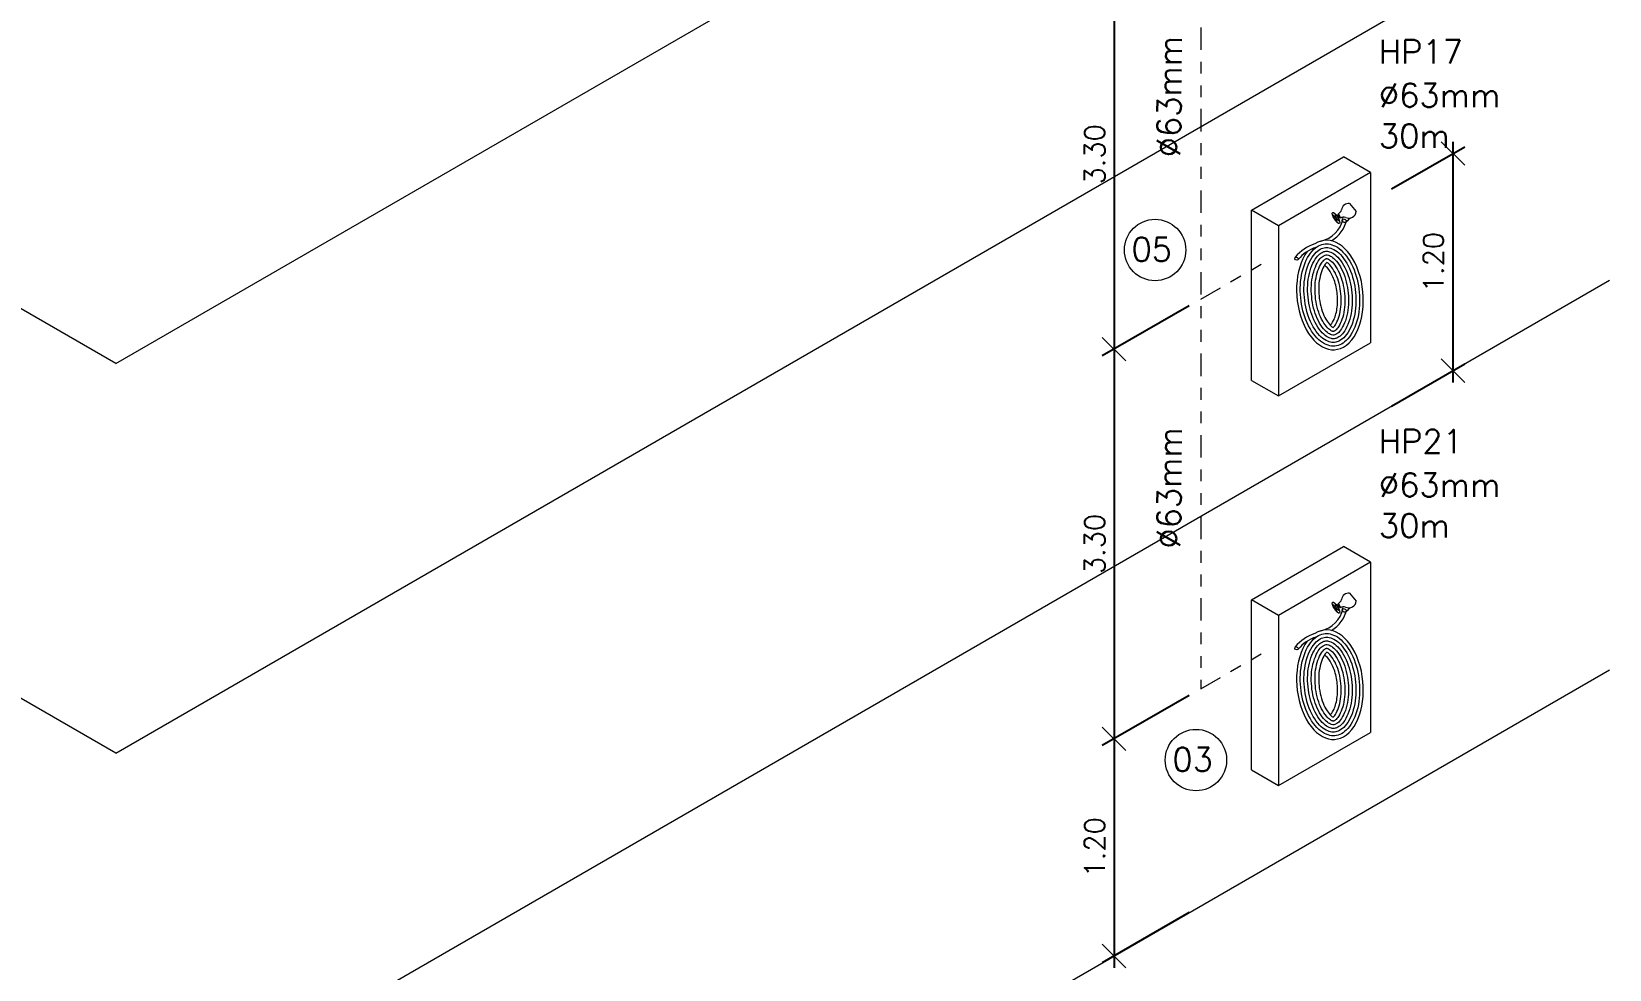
# Model space of a CAD drawing. Header units: millimetres. Extents: x 521 to 1055, y 261 to 520.
# Drawn here: x 979.89 to 993.25, y 345.68 to 353.62 of the extents above; entities that cross this region are included whole.
import ezdxf

# ---------------------------------------------------------------- set-up
doc = ezdxf.new("R2010")
doc.units = ezdxf.units.MM
doc.linetypes.add('CONTINU', pattern=[0])
doc.linetypes.add('DIVIDE2', pattern=[15.875, 6.35, -3.175, 0, -3.175, 0, -3.175])
doc.layers.add('0.1', color=8, linetype='Continuous', lineweight=13)
doc.styles.add('ROMANS', font='romans')
doc.dimstyles.new('Fares Eng - 50', dxfattribs={"dimscale": 2, "dimtxt": 0.085, "dimasz": 0.1, "dimexe": 0.05, "dimexo": 0.05, "dimgap": 0.04, "dimtad": 1, "dimzin": 4, "dimdsep": 46, "dimtxsty": 'ROMANS', "dimblk1": 'OBLIQUE', "dimblk2": 'OBLIQUE', "dimsah": 1, "dimcen": 0.05, "dimdle": 0.05, "dimclrd": 8, "dimclre": 8, "dimclrt": 8, "dimaunit": 1, "dimadec": 0, "dimazin": 0, "dimtfac": 1, "dimtix": 1, "dimtmove": 2, "dimatfit": 0, "dimldrblk": 'OPEN90', "dimfxl": 1, "dimtolj": 1, "dimtzin": 0, "dimarcsym": 0})

# ---------------------------------------------------------------- blocks, each defined once
blk = doc.blocks.new('_OBLIQUE')
at = {"color": 0, "linetype": 'ByBlock'}
blk.add_line((-0.5, -0.5), (0.5, 0.5), dxfattribs=at)
blk = doc.blocks.new('*D2259')
at = {"layer": '0.1', "color": 8, "linetype": 'CONTINU', "lineweight": -2, "transparency": 16777216}
for p, q in [((989.692, 354.602), (988.957, 354.178)), ((989.057, 354.335), (989.057, 350.835)), ((989.692, 351.302), (988.957, 350.878))]:
    blk.add_line(p, q, dxfattribs=at)
at = {"layer": 'DEFPOINTS', "color": 0, "linetype": 'CONTINU', "lineweight": -2, "transparency": 16777216}
for p in [(989.792, 354.66), (989.792, 351.36), (989.057, 350.935)]:
    blk.add_point(p, dxfattribs=at)
at = {"layer": '0.1', "color": 8, "linetype": 'CONTINU', "lineweight": -2, "transparency": 16777216, "xscale": 0.2, "yscale": 0.2, "zscale": 0.2}
for p, rotation in [((989.057, 354.235), 90), ((989.057, 350.935), 270)]:
    blk.add_blockref('_OBLIQUE', p, dxfattribs=dict(at, rotation=rotation))
at = {"layer": '0.1', "color": 8, "linetype": 'CONTINU', "lineweight": -2, "transparency": 16777216, "insert": (988.892, 352.585), "char_height": 0.17, "attachment_point": 5, "rotation": 90, "style": 'ROMANS'}
blk.add_mtext('\\A1;3.30', dxfattribs=at)
blk = doc.blocks.new('_Open90')
at = {"color": 0, "linetype": 'ByBlock', "lineweight": -2}
for p, q in [((0, 0), (-1, 0)), ((-0.5, 0.5), (0, 0)), ((0, 0), (-0.5, -0.5))]:
    blk.add_line(p, q, dxfattribs=at)
blk = doc.blocks.new('*D2260')
at = {"layer": '0.1', "color": 8, "linetype": 'CONTINU', "lineweight": -2, "transparency": 16777216}
for p, q in [((989.692, 351.302), (988.957, 350.878)), ((989.057, 351.035), (989.057, 347.535)), ((989.692, 348.002), (988.957, 347.578))]:
    blk.add_line(p, q, dxfattribs=at)
at = {"layer": 'DEFPOINTS', "color": 0, "linetype": 'CONTINU', "lineweight": -2, "transparency": 16777216}
for p in [(989.792, 351.36), (989.792, 348.06), (989.057, 347.635)]:
    blk.add_point(p, dxfattribs=at)
at = {"layer": '0.1', "color": 8, "linetype": 'CONTINU', "lineweight": -2, "transparency": 16777216, "xscale": 0.2, "yscale": 0.2, "zscale": 0.2}
for p, rotation in [((989.057, 350.935), 90), ((989.057, 347.635), 270)]:
    blk.add_blockref('_OBLIQUE', p, dxfattribs=dict(at, rotation=rotation))
at = {"layer": '0.1', "color": 8, "linetype": 'CONTINU', "lineweight": -2, "transparency": 16777216, "insert": (988.892, 349.285), "char_height": 0.17, "attachment_point": 5, "rotation": 90, "style": 'ROMANS'}
blk.add_mtext('\\A1;3.30', dxfattribs=at)
blk = doc.blocks.new('*D2261')
at = {"layer": '0.1', "color": 8, "linetype": 'CONTINU', "lineweight": -2, "transparency": 16777216}
for p, q in [((989.692, 348.002), (988.957, 347.578)), ((989.057, 347.735), (989.057, 345.696)), ((989.692, 346.163), (988.957, 345.739))]:
    blk.add_line(p, q, dxfattribs=at)
at = {"layer": 'DEFPOINTS', "color": 0, "linetype": 'CONTINU', "lineweight": -2, "transparency": 16777216}
for p in [(989.792, 348.06), (989.792, 346.22), (989.057, 345.796)]:
    blk.add_point(p, dxfattribs=at)
at = {"layer": '0.1', "color": 8, "linetype": 'CONTINU', "lineweight": -2, "transparency": 16777216, "xscale": 0.2, "yscale": 0.2, "zscale": 0.2}
for p, rotation in [((989.057, 347.635), 90), ((989.057, 345.796), 270)]:
    blk.add_blockref('_OBLIQUE', p, dxfattribs=dict(at, rotation=rotation))
at = {"layer": '0.1', "color": 8, "linetype": 'CONTINU', "lineweight": -2, "transparency": 16777216, "insert": (988.892, 346.716), "char_height": 0.17, "attachment_point": 5, "rotation": 90, "style": 'ROMANS'}
blk.add_mtext('\\A1;1.20', dxfattribs=at)
blk = doc.blocks.new('*D2262')
at = {"layer": '0.1', "color": 8, "linetype": 'CONTINU', "lineweight": -2, "transparency": 16777216}
for p, q in [((991.926, 352.692), (991.926, 350.652)), ((991.406, 352.292), (992.026, 352.649)), ((991.406, 350.452), (992.026, 350.81))]:
    blk.add_line(p, q, dxfattribs=at)
at = {"layer": 'DEFPOINTS', "color": 0, "linetype": 'CONTINU', "lineweight": -2, "transparency": 16777216}
for p in [(991.306, 352.234), (991.926, 350.752), (991.306, 350.395)]:
    blk.add_point(p, dxfattribs=at)
at = {"layer": '0.1', "color": 8, "linetype": 'CONTINU', "lineweight": -2, "transparency": 16777216, "xscale": 0.2, "yscale": 0.2, "zscale": 0.2}
for p, rotation in [((991.926, 352.592), 90), ((991.926, 350.752), 270)]:
    blk.add_blockref('_OBLIQUE', p, dxfattribs=dict(at, rotation=rotation))
at = {"layer": '0.1', "color": 8, "linetype": 'CONTINU', "lineweight": -2, "transparency": 16777216, "insert": (991.761, 351.672), "char_height": 0.17, "attachment_point": 5, "rotation": 90, "style": 'ROMANS'}
blk.add_mtext('\\A1;1.20', dxfattribs=at)

msp = doc.modelspace()

# ---------------------------------------------------------------- linework, layer by layer
at = {"layer": '0.1', "color": 254, "linetype": 'DIVIDE2', "ltscale": 0.03}
for p, q in [((989.792, 381.27964), (989.792, 348.05952)), ((989.792, 351.35952), (990.31759, 351.66297)), ((989.792, 348.05952), (990.31759, 348.36297))]:
    msp.add_line(p, q, dxfattribs=at)
at = {"layer": '0.1', "color": 8}
for p, q in [((980.60132, 350.81416), (953.04975, 366.72106)), ((980.60132, 347.51416), (953.04975, 363.42106)), ((980.60132, 350.81416), (993.25196, 358.11802)), ((980.60132, 347.51416), (993.25196, 354.81802)), ((990.21927, 352.11196), (990.99927, 352.5623)), ((991.22894, 352.4297), (990.99927, 352.5623)), ((991.22894, 352.4297), (990.44894, 351.97936)), ((991.22894, 352.4297), (991.22894, 350.98863)), ((991.05166, 352.16877), (991.10733, 352.10067)), ((990.21927, 350.6709), (990.21927, 352.11196)), ((990.44894, 351.97936), (990.21927, 352.11196)), ((990.92876, 352.05294), (990.90674, 352.07332)), ((990.93496, 352.05539), (990.93056, 352.08209)), ((990.93815, 352.03608), (990.94246, 352.01005)), ((990.94434, 352.03866), (990.96753, 352.01757)), ((990.9486, 352.05872), (990.96012, 352.06537)), ((990.95086, 352.0534), (990.96416, 352.05995)), ((990.99056, 352.07661), (990.99027, 352.07644)), ((990.44894, 351.97936), (990.44894, 350.5383)), ((980.60132, 344.21416), (993.25196, 351.51802)), ((990.21927, 348.81196), (990.99927, 349.2623)), ((991.22894, 349.1297), (990.99927, 349.2623)), ((991.22894, 349.1297), (990.44894, 348.67936)), ((991.22894, 349.1297), (991.22894, 347.68863)), ((990.21927, 347.3709), (990.21927, 348.81196)), ((990.44894, 348.67936), (990.21927, 348.81196)), ((990.93496, 348.75539), (990.93056, 348.78209)), ((991.05166, 348.86877), (991.10733, 348.80067)), ((990.44894, 348.67936), (990.44894, 347.2383)), ((990.92876, 348.75294), (990.90674, 348.77332)), ((990.93815, 348.73608), (990.94246, 348.71005)), ((990.94434, 348.73866), (990.96753, 348.71757)), ((990.9486, 348.75872), (990.96012, 348.76537)), ((990.95086, 348.7534), (990.96416, 348.75995)), ((990.99056, 348.77661), (990.99027, 348.77644)), ((980.60132, 340.91416), (993.25196, 348.21802))]:
    msp.add_line(p, q, dxfattribs=at)
for points in [[(990.21927, 350.6709), (990.44894, 350.5383), (991.22894, 350.98863)], [(990.21927, 347.3709), (990.44894, 347.2383), (991.22894, 347.68863)]]:
    msp.add_lwpolyline(points, dxfattribs=at)
at = {"layer": '0.1', "color": 8, "linetype": 'Continuous'}
for centre in [(989.4039, 351.7745), (989.75023, 347.45507)]:
    msp.add_circle(centre, 0.25988, dxfattribs=at)
at = {"layer": '0.1', "color": 8}
for centre, radius, start, end in [((991.04523, 352.1067), 0.0624, 84.083613, 172.046773), ((990.74996, 352.09485), 0.2529, 283.430662, 346.965841), ((990.74996, 352.09485), 0.2841, 301.516937, 346.965841), ((990.92348, 352.13459), 0.06296, 298.840108, 342.192501), ((990.96064, 352.06154), 0.00386, 335.764248, 97.703594), ((991.00129, 351.99014), 0.06296, 75.782358, 118.658075), ((990.978, 352.04401), 0.01657, 327.474934, 30.614343), ((991.04523, 352.1067), 0.0624, 242.85156, 354.461167), ((991.11132, 351.95071), 0.1065, 114.491805, 145.735823), ((990.85803, 351.5023), 0.33959, 107.213069, 141.647104), ((990.85803, 351.5023), 0.30839, 107.213069, 141.647104), ((990.92348, 348.83459), 0.06296, 298.840108, 342.192501), ((991.04523, 348.8067), 0.0624, 84.083613, 172.046773), ((991.04523, 348.8067), 0.0624, 242.85156, 354.461167), ((990.74996, 348.79485), 0.2529, 283.430662, 346.965841), ((990.74996, 348.79485), 0.2841, 301.516937, 346.965841), ((990.96064, 348.76154), 0.00386, 335.764248, 97.703594), ((991.00129, 348.69014), 0.06296, 75.782358, 118.658075), ((990.978, 348.74401), 0.01657, 327.474934, 30.614343), ((991.11132, 348.65071), 0.1065, 114.491805, 145.735823), ((990.85803, 348.2023), 0.33959, 107.213069, 141.647104), ((990.85803, 348.2023), 0.30839, 107.213069, 141.647104)]:
    msp.add_arc(centre, radius, start, end, dxfattribs=at)
for centre, major_axis, ratio in [((990.93655, 352.04574), (-0.02838, 0.04733), 0.2938919), ((990.93655, 352.04574), (-0.00627, 0.01045), 0.44345476), ((990.9622, 352.06237), (0.00859, -0.01716), 0.25559172), ((991.00659, 352.02265), (-0.01677, 0.01086), 0.66520438), ((990.60126, 351.7011), (-0.0116, 0.0087), 0.82211734), ((990.93655, 348.74574), (-0.02838, 0.04733), 0.2938919), ((990.93655, 348.74574), (-0.00627, 0.01045), 0.44345476), ((990.9622, 348.76237), (0.00859, -0.01716), 0.25559172), ((991.00659, 348.72265), (-0.01677, 0.01086), 0.66520438), ((990.60126, 348.4011), (-0.0116, 0.0087), 0.82211734)]:
    msp.add_ellipse(centre, major_axis=major_axis, ratio=ratio, dxfattribs=at)
for centre in [(990.885, 351.39365), (990.885, 348.09365)]:
    msp.add_ellipse(centre, major_axis=(-0.0444, 0.46329), ratio=0.60251599, start_param=0.59697698, end_param=6.59329494, dxfattribs=at)
for points, knots in [([(990.84358, 351.82588), (990.8257, 351.82417), (990.80726, 351.81891), (990.76981, 351.79887), (990.75086, 351.78399), (990.69757, 351.72393), (990.66693, 351.66123), (990.63343, 351.5183), (990.62985, 351.44358), (990.64398, 351.29618), (990.66168, 351.2235), (990.72172, 351.08953), (990.7637, 351.03379), (990.82743, 350.98495), (990.84886, 350.97393), (990.88943, 350.96137), (990.90853, 350.95971), (990.9443, 350.96314), (990.96273, 350.9684), (991.00018, 350.98843), (991.01913, 351.00332), (991.07242, 351.06337), (991.10306, 351.12607), (991.13656, 351.269), (991.14014, 351.34372), (991.12601, 351.49113), (991.10831, 351.56381), (991.04828, 351.69777), (991.00629, 351.75352), (990.94256, 351.80235), (990.92113, 351.81337), (990.88056, 351.82593), (990.86146, 351.82759), (990.84358, 351.82588)], [0, 0, 0, 0, 0.26179939, 0.26179939, 0.52359878, 0.52359878, 1.04719755, 1.04719755, 1.57079633, 1.57079633, 2.0943951, 2.0943951, 2.61799388, 2.61799388, 2.87979327, 2.87979327, 3.14159265, 3.14159265, 3.40339204, 3.40339204, 3.66519143, 3.66519143, 4.1887902, 4.1887902, 4.71238898, 4.71238898, 5.23598776, 5.23598776, 5.75958653, 5.75958653, 6.02138592, 6.02138592, 6.28318531, 6.28318531, 6.28318531, 6.28318531]), ([(990.84655, 351.79482), (990.83268, 351.79349), (990.81845, 351.78951), (990.78805, 351.77325), (990.77197, 351.76077), (990.72535, 351.70824), (990.69643, 351.65037), (990.66468, 351.51493), (990.6612, 351.44353), (990.67475, 351.30218), (990.69195, 351.23224), (990.74839, 351.1063), (990.7879, 351.05455), (990.8438, 351.01171), (990.86191, 351.00255), (990.89483, 350.99236), (990.90957, 350.99115), (990.93731, 350.99381), (990.95154, 350.99779), (990.98194, 351.01406), (990.99802, 351.02653), (991.04464, 351.07907), (991.07356, 351.13694), (991.10531, 351.27238), (991.10879, 351.34377), (991.09524, 351.48512), (991.07804, 351.55506), (991.0216, 351.681), (990.98209, 351.73275), (990.92619, 351.77559), (990.90808, 351.78475), (990.87516, 351.79494), (990.86042, 351.79615), (990.84655, 351.79482)], [0, 0, 0, 0, 0.26179939, 0.26179939, 0.52359878, 0.52359878, 1.04719755, 1.04719755, 1.57079633, 1.57079633, 2.0943951, 2.0943951, 2.61799388, 2.61799388, 2.87979327, 2.87979327, 3.14159265, 3.14159265, 3.40339204, 3.40339204, 3.66519143, 3.66519143, 4.1887902, 4.1887902, 4.71238898, 4.71238898, 5.23598776, 5.23598776, 5.75958653, 5.75958653, 6.02138592, 6.02138592, 6.28318531, 6.28318531, 6.28318531, 6.28318531]), ([(990.84953, 351.76377), (990.83953, 351.76281), (990.82963, 351.7601), (990.80631, 351.74763), (990.79307, 351.73754), (990.75316, 351.69257), (990.72593, 351.63949), (990.69594, 351.51156), (990.69255, 351.44351), (990.70552, 351.30816), (990.72226, 351.2409), (990.77502, 351.12316), (990.81212, 351.0753), (990.86016, 351.03849), (990.87499, 351.03116), (990.9002, 351.02336), (990.91046, 351.02258), (990.93046, 351.0245), (990.94036, 351.0272), (990.96368, 351.03967), (990.97692, 351.04976), (991.01683, 351.09473), (991.04406, 351.14781), (991.07405, 351.27574), (991.07744, 351.3438), (991.06447, 351.47915), (991.04773, 351.5464), (990.99497, 351.66414), (990.95787, 351.71201), (990.90983, 351.74882), (990.895, 351.75614), (990.86979, 351.76394), (990.85953, 351.76472), (990.84953, 351.76377)], [0, 0, 0, 0, 0.26179939, 0.26179939, 0.52359878, 0.52359878, 1.04719755, 1.04719755, 1.57079633, 1.57079633, 2.0943951, 2.0943951, 2.61799388, 2.61799388, 2.87979327, 2.87979327, 3.14159265, 3.14159265, 3.40339204, 3.40339204, 3.66519143, 3.66519143, 4.1887902, 4.1887902, 4.71238898, 4.71238898, 5.23598776, 5.23598776, 5.75958653, 5.75958653, 6.02138592, 6.02138592, 6.28318531, 6.28318531, 6.28318531, 6.28318531]), ([(990.8525, 351.73271), (990.84611, 351.73209), (990.84075, 351.73067), (990.82462, 351.72204), (990.81414, 351.71427), (990.78104, 351.67697), (990.75542, 351.6286), (990.7272, 351.50821), (990.72389, 351.44351), (990.73629, 351.31411), (990.75261, 351.24946), (990.80161, 351.14012), (990.83639, 351.09601), (990.87649, 351.06528), (990.88813, 351.05976), (990.90551, 351.05438), (990.91109, 351.05398), (990.92388, 351.05521), (990.92924, 351.05663), (990.94537, 351.06526), (990.95585, 351.07303), (990.98895, 351.11033), (991.01457, 351.1587), (991.04279, 351.27909), (991.0461, 351.34379), (991.0337, 351.4732), (991.01738, 351.53784), (990.96838, 351.64718), (990.9336, 351.6913), (990.8935, 351.72203), (990.88186, 351.72755), (990.86448, 351.73293), (990.8589, 351.73332), (990.8525, 351.73271)], [0, 0, 0, 0, 0.26179939, 0.26179939, 0.52359878, 0.52359878, 1.04719755, 1.04719755, 1.57079633, 1.57079633, 2.0943951, 2.0943951, 2.61799388, 2.61799388, 2.87979327, 2.87979327, 3.14159265, 3.14159265, 3.40339204, 3.40339204, 3.66519143, 3.66519143, 4.1887902, 4.1887902, 4.71238898, 4.71238898, 5.23598776, 5.23598776, 5.75958653, 5.75958653, 6.02138592, 6.02138592, 6.28318531, 6.28318531, 6.28318531, 6.28318531]), ([(990.85548, 351.70165), (990.852, 351.70132), (990.85177, 351.70118), (990.84303, 351.69651), (990.83514, 351.69093), (990.80905, 351.66154), (990.78491, 351.6177), (990.75846, 351.50487), (990.75523, 351.44355), (990.76707, 351.32002), (990.78303, 351.25788), (990.82814, 351.15722), (990.8608, 351.11661), (990.89275, 351.09212), (990.90139, 351.08831), (990.9107, 351.08543), (990.91103, 351.08532), (990.91799, 351.08599), (990.91822, 351.08612), (990.92696, 351.09079), (990.93486, 351.09638), (990.96094, 351.12577), (990.98508, 351.1696), (991.01153, 351.28243), (991.01476, 351.34375), (991.00293, 351.46729), (990.98696, 351.52942), (990.94185, 351.63009), (990.90919, 351.6707), (990.87724, 351.69518), (990.8686, 351.69899), (990.85929, 351.70187), (990.85897, 351.70198), (990.85548, 351.70165)], [0, 0, 0, 0, 0.26179939, 0.26179939, 0.52359878, 0.52359878, 1.04719755, 1.04719755, 1.57079633, 1.57079633, 2.0943951, 2.0943951, 2.61799388, 2.61799388, 2.87979327, 2.87979327, 3.14159265, 3.14159265, 3.40339204, 3.40339204, 3.66519143, 3.66519143, 4.1887902, 4.1887902, 4.71238898, 4.71238898, 5.23598776, 5.23598776, 5.75958653, 5.75958653, 6.02138592, 6.02138592, 6.28318531, 6.28318531, 6.28318531, 6.28318531]), ([(990.85863, 351.6689), (990.8562, 351.66699), (990.85308, 351.66414), (990.8375, 351.64658), (990.8144, 351.60679), (990.78973, 351.50154), (990.78656, 351.44365), (990.79785, 351.32587), (990.81354, 351.2661), (990.85458, 351.17452), (990.88566, 351.13687), (990.90517, 351.12191), (990.90881, 351.11971), (990.91136, 351.1184)], [0.38300325, 0.38300325, 0.38300325, 0.38300325, 0.52359878, 0.52359878, 1.04719755, 1.04719755, 1.57079633, 1.57079633, 2.0943951, 2.0943951, 2.61799388, 2.61799388, 2.75703757, 2.75703757, 2.75703757, 2.75703757]), ([(990.89206, 351.14292), (990.89435, 351.14472), (990.90344, 351.15355), (990.9273, 351.2021), (990.93883, 351.23797), (990.95, 351.31561), (990.95078, 351.35711), (990.94273, 351.44152), (990.93323, 351.48412), (990.90799, 351.55739), (990.89142, 351.58732), (990.85809, 351.63212), (990.84631, 351.64015), (990.84435, 351.64116)], [3.52459591, 3.52459591, 3.52459591, 3.52459591, 3.92026829, 3.92026829, 4.31594068, 4.31594068, 4.71161307, 4.71161307, 5.10728545, 5.10728545, 5.50295784, 5.50295784, 5.89863023, 5.89863023, 5.89863023, 5.89863023]), ([(990.91136, 351.1184), (990.91379, 351.12031), (990.91692, 351.12317), (990.9325, 351.14072), (990.95559, 351.18051), (990.98026, 351.28577), (990.98343, 351.34365), (990.97214, 351.46143), (990.95645, 351.5212), (990.91541, 351.61278), (990.88433, 351.65044), (990.86482, 351.66539), (990.86118, 351.66759), (990.85863, 351.6689)], [3.52459591, 3.52459591, 3.52459591, 3.52459591, 3.66519143, 3.66519143, 4.1887902, 4.1887902, 4.71238898, 4.71238898, 5.23598776, 5.23598776, 5.75958653, 5.75958653, 5.89863023, 5.89863023, 5.89863023, 5.89863023]), ([(990.84358, 348.52588), (990.8257, 348.52417), (990.80726, 348.51891), (990.76981, 348.49887), (990.75086, 348.48399), (990.69757, 348.42393), (990.66693, 348.36123), (990.63343, 348.2183), (990.62985, 348.14358), (990.64398, 347.99618), (990.66168, 347.9235), (990.72172, 347.78953), (990.7637, 347.73379), (990.82743, 347.68495), (990.84886, 347.67393), (990.88943, 347.66137), (990.90853, 347.65971), (990.9443, 347.66314), (990.96273, 347.6684), (991.00018, 347.68843), (991.01913, 347.70332), (991.07242, 347.76337), (991.10306, 347.82607), (991.13656, 347.969), (991.14014, 348.04372), (991.12601, 348.19113), (991.10831, 348.26381), (991.04828, 348.39777), (991.00629, 348.45352), (990.94256, 348.50235), (990.92113, 348.51337), (990.88056, 348.52593), (990.86146, 348.52759), (990.84358, 348.52588)], [0, 0, 0, 0, 0.26179939, 0.26179939, 0.52359878, 0.52359878, 1.04719755, 1.04719755, 1.57079633, 1.57079633, 2.0943951, 2.0943951, 2.61799388, 2.61799388, 2.87979327, 2.87979327, 3.14159265, 3.14159265, 3.40339204, 3.40339204, 3.66519143, 3.66519143, 4.1887902, 4.1887902, 4.71238898, 4.71238898, 5.23598776, 5.23598776, 5.75958653, 5.75958653, 6.02138592, 6.02138592, 6.28318531, 6.28318531, 6.28318531, 6.28318531]), ([(990.84655, 348.49482), (990.83268, 348.49349), (990.81845, 348.48951), (990.78805, 348.47325), (990.77197, 348.46077), (990.72535, 348.40824), (990.69643, 348.35037), (990.66468, 348.21493), (990.6612, 348.14353), (990.67475, 348.00218), (990.69195, 347.93224), (990.74839, 347.8063), (990.7879, 347.75455), (990.8438, 347.71171), (990.86191, 347.70255), (990.89483, 347.69236), (990.90957, 347.69115), (990.93731, 347.69381), (990.95154, 347.69779), (990.98194, 347.71406), (990.99802, 347.72653), (991.04464, 347.77907), (991.07356, 347.83694), (991.10531, 347.97238), (991.10879, 348.04377), (991.09524, 348.18512), (991.07804, 348.25506), (991.0216, 348.381), (990.98209, 348.43275), (990.92619, 348.47559), (990.90808, 348.48475), (990.87516, 348.49494), (990.86042, 348.49615), (990.84655, 348.49482)], [0, 0, 0, 0, 0.26179939, 0.26179939, 0.52359878, 0.52359878, 1.04719755, 1.04719755, 1.57079633, 1.57079633, 2.0943951, 2.0943951, 2.61799388, 2.61799388, 2.87979327, 2.87979327, 3.14159265, 3.14159265, 3.40339204, 3.40339204, 3.66519143, 3.66519143, 4.1887902, 4.1887902, 4.71238898, 4.71238898, 5.23598776, 5.23598776, 5.75958653, 5.75958653, 6.02138592, 6.02138592, 6.28318531, 6.28318531, 6.28318531, 6.28318531]), ([(990.84953, 348.46377), (990.83953, 348.46281), (990.82963, 348.4601), (990.80631, 348.44763), (990.79307, 348.43754), (990.75316, 348.39257), (990.72593, 348.33949), (990.69594, 348.21156), (990.69255, 348.14351), (990.70552, 348.00816), (990.72226, 347.9409), (990.77502, 347.82316), (990.81212, 347.7753), (990.86016, 347.73849), (990.87499, 347.73116), (990.9002, 347.72336), (990.91046, 347.72258), (990.93046, 347.7245), (990.94036, 347.7272), (990.96368, 347.73967), (990.97692, 347.74976), (991.01683, 347.79473), (991.04406, 347.84781), (991.07405, 347.97574), (991.07744, 348.0438), (991.06447, 348.17915), (991.04773, 348.2464), (990.99497, 348.36414), (990.95787, 348.41201), (990.90983, 348.44882), (990.895, 348.45614), (990.86979, 348.46394), (990.85953, 348.46472), (990.84953, 348.46377)], [0, 0, 0, 0, 0.26179939, 0.26179939, 0.52359878, 0.52359878, 1.04719755, 1.04719755, 1.57079633, 1.57079633, 2.0943951, 2.0943951, 2.61799388, 2.61799388, 2.87979327, 2.87979327, 3.14159265, 3.14159265, 3.40339204, 3.40339204, 3.66519143, 3.66519143, 4.1887902, 4.1887902, 4.71238898, 4.71238898, 5.23598776, 5.23598776, 5.75958653, 5.75958653, 6.02138592, 6.02138592, 6.28318531, 6.28318531, 6.28318531, 6.28318531]), ([(990.8525, 348.43271), (990.84611, 348.43209), (990.84075, 348.43067), (990.82462, 348.42204), (990.81414, 348.41427), (990.78104, 348.37697), (990.75542, 348.3286), (990.7272, 348.20821), (990.72389, 348.14351), (990.73629, 348.01411), (990.75261, 347.94946), (990.80161, 347.84012), (990.83639, 347.79601), (990.87649, 347.76528), (990.88813, 347.75976), (990.90551, 347.75438), (990.91109, 347.75398), (990.92388, 347.75521), (990.92924, 347.75663), (990.94537, 347.76526), (990.95585, 347.77303), (990.98895, 347.81033), (991.01457, 347.8587), (991.04279, 347.97909), (991.0461, 348.04379), (991.0337, 348.1732), (991.01738, 348.23784), (990.96838, 348.34718), (990.9336, 348.3913), (990.8935, 348.42203), (990.88186, 348.42755), (990.86448, 348.43293), (990.8589, 348.43332), (990.8525, 348.43271)], [0, 0, 0, 0, 0.26179939, 0.26179939, 0.52359878, 0.52359878, 1.04719755, 1.04719755, 1.57079633, 1.57079633, 2.0943951, 2.0943951, 2.61799388, 2.61799388, 2.87979327, 2.87979327, 3.14159265, 3.14159265, 3.40339204, 3.40339204, 3.66519143, 3.66519143, 4.1887902, 4.1887902, 4.71238898, 4.71238898, 5.23598776, 5.23598776, 5.75958653, 5.75958653, 6.02138592, 6.02138592, 6.28318531, 6.28318531, 6.28318531, 6.28318531]), ([(990.85548, 348.40165), (990.852, 348.40132), (990.85177, 348.40118), (990.84303, 348.39651), (990.83514, 348.39093), (990.80905, 348.36154), (990.78491, 348.3177), (990.75846, 348.20487), (990.75523, 348.14355), (990.76707, 348.02002), (990.78303, 347.95788), (990.82814, 347.85722), (990.8608, 347.81661), (990.89275, 347.79212), (990.90139, 347.78831), (990.9107, 347.78543), (990.91103, 347.78532), (990.91799, 347.78599), (990.91822, 347.78612), (990.92696, 347.79079), (990.93486, 347.79638), (990.96094, 347.82577), (990.98508, 347.8696), (991.01153, 347.98243), (991.01476, 348.04375), (991.00293, 348.16729), (990.98696, 348.22942), (990.94185, 348.33009), (990.90919, 348.3707), (990.87724, 348.39518), (990.8686, 348.39899), (990.85929, 348.40187), (990.85897, 348.40198), (990.85548, 348.40165)], [0, 0, 0, 0, 0.26179939, 0.26179939, 0.52359878, 0.52359878, 1.04719755, 1.04719755, 1.57079633, 1.57079633, 2.0943951, 2.0943951, 2.61799388, 2.61799388, 2.87979327, 2.87979327, 3.14159265, 3.14159265, 3.40339204, 3.40339204, 3.66519143, 3.66519143, 4.1887902, 4.1887902, 4.71238898, 4.71238898, 5.23598776, 5.23598776, 5.75958653, 5.75958653, 6.02138592, 6.02138592, 6.28318531, 6.28318531, 6.28318531, 6.28318531]), ([(990.85863, 348.3689), (990.8562, 348.36699), (990.85308, 348.36414), (990.8375, 348.34658), (990.8144, 348.30679), (990.78973, 348.20154), (990.78656, 348.14365), (990.79785, 348.02587), (990.81354, 347.9661), (990.85458, 347.87452), (990.88566, 347.83687), (990.90517, 347.82191), (990.90881, 347.81971), (990.91136, 347.8184)], [0.38300325, 0.38300325, 0.38300325, 0.38300325, 0.52359878, 0.52359878, 1.04719755, 1.04719755, 1.57079633, 1.57079633, 2.0943951, 2.0943951, 2.61799388, 2.61799388, 2.75703757, 2.75703757, 2.75703757, 2.75703757]), ([(990.89206, 347.84292), (990.89435, 347.84472), (990.90344, 347.85355), (990.9273, 347.9021), (990.93883, 347.93797), (990.95, 348.01561), (990.95078, 348.05711), (990.94273, 348.14152), (990.93323, 348.18412), (990.90799, 348.25739), (990.89142, 348.28732), (990.85809, 348.33212), (990.84631, 348.34015), (990.84435, 348.34116)], [3.52459591, 3.52459591, 3.52459591, 3.52459591, 3.92026829, 3.92026829, 4.31594068, 4.31594068, 4.71161307, 4.71161307, 5.10728545, 5.10728545, 5.50295784, 5.50295784, 5.89863023, 5.89863023, 5.89863023, 5.89863023]), ([(990.91136, 347.8184), (990.91379, 347.82031), (990.91692, 347.82317), (990.9325, 347.84072), (990.95559, 347.88051), (990.98026, 347.98577), (990.98343, 348.04365), (990.97214, 348.16143), (990.95645, 348.2212), (990.91541, 348.31278), (990.88433, 348.35044), (990.86482, 348.36539), (990.86118, 348.36759), (990.85863, 348.3689)], [3.52459591, 3.52459591, 3.52459591, 3.52459591, 3.66519143, 3.66519143, 4.1887902, 4.1887902, 4.71238898, 4.71238898, 5.23598776, 5.23598776, 5.75958653, 5.75958653, 5.89863023, 5.89863023, 5.89863023, 5.89863023])]:
    msp.add_open_spline(points, degree=3, knots=knots, dxfattribs=at)

# ---------------------------------------------------------------- texts
at = {"layer": '0.1', "color": 8, "linetype": 'Continuous', "style": 'ROMANS'}
for p in [(989.61734, 352.55872, 52.87274), (989.61734, 349.24454, 52.87274)]:
    msp.add_text('Ø63mm', height=0.200038, rotation=89.179165, dxfattribs=at).set_placement(p)
for s, height, p in [('HP17', 0.200038, (991.29934, 353.35408, 52.87274)), ('Ø63mm', 0.200038, (991.29959, 352.9851, 52.87274)), ('30m', 0.200038, (991.29959, 352.6407, 52.87274)), ('05', 0.2, (989.20422, 351.68023)), ('HP21', 0.200038, (991.29934, 350.05408, 52.87274)), ('Ø63mm', 0.200038, (991.29959, 349.6851, 52.87274)), ('30m', 0.200038, (991.29959, 349.3407, 52.87274)), ('03', 0.2, (989.55055, 347.3608))]:
    msp.add_text(s, height=height, dxfattribs=at).set_placement(p)

# ---------------------------------------------------------------- dimensions: what is measured, and where the dimension line sits
at = {"layer": '0.1', "color": 8, "linetype": 'CONTINU', "lineweight": -2}
for base, p1, p2, picture, middle in [((989.05745, 350.93542), (989.792, 354.65952), (989.792, 351.35952), '*D2259', (988.89245, 352.58542)), ((989.05745, 347.63542), (989.792, 351.35952), (989.792, 348.05952), '*D2260', (988.89245, 349.28542))]:
    dim = msp.add_linear_dim(base=base, p1=p1, p2=p2, angle=90, dimstyle='Fares Eng - 50', dxfattribs=at)
    dim.commit()
    dim.dimension.update_dxf_attribs({"geometry": picture, "text_midpoint": middle})
for base, p1, p2, picture, middle in [((991.92589, 350.75241), (991.30639, 352.23385), (991.30639, 350.39474), '*D2262', (991.76089, 351.67197)), ((989.05745, 345.79631), (989.792, 348.05952), (989.792, 346.22041), '*D2261', (988.89245, 346.71587))]:
    dim = msp.add_linear_dim(base=base, p1=p1, p2=p2, angle=90, text='1.20', dimstyle='Fares Eng - 50', dxfattribs=at)
    dim.commit()
    dim.dimension.update_dxf_attribs({"geometry": picture, "text_midpoint": middle})

doc.saveas('drawing.dxf')
